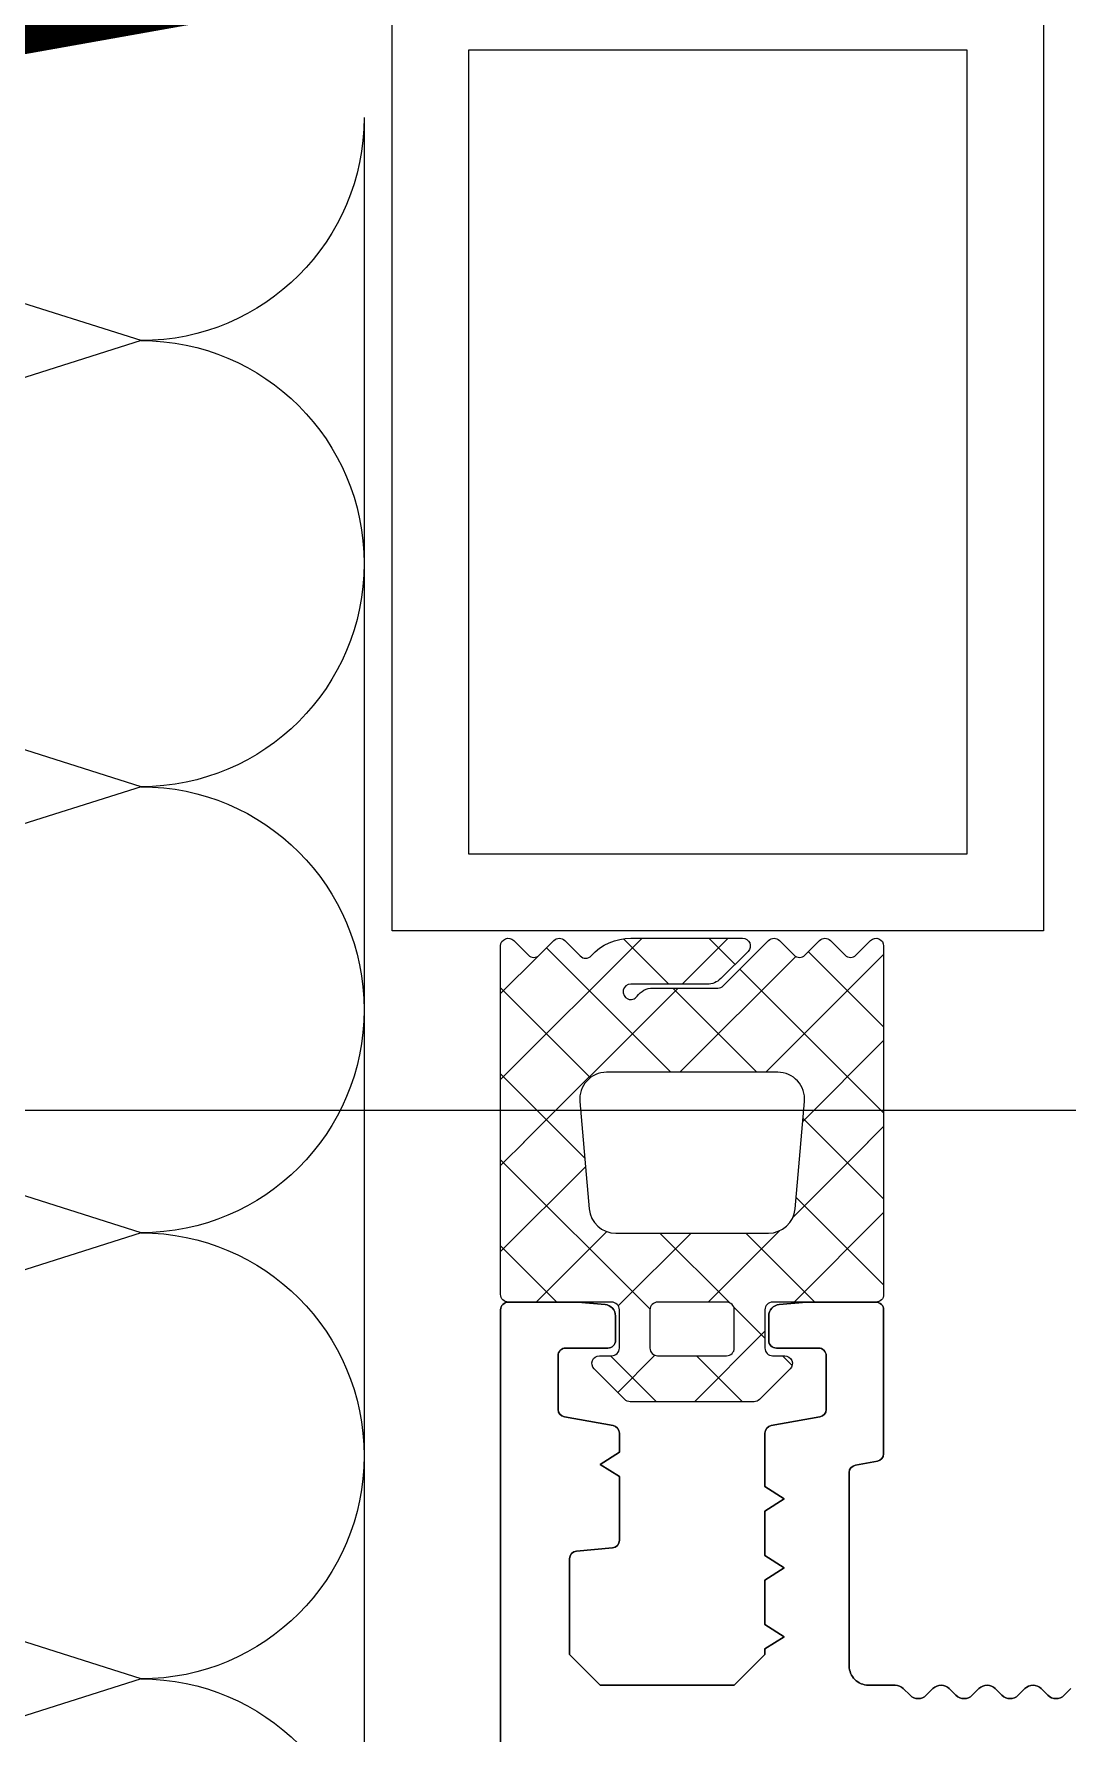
# Model space of a CAD drawing. Header units: inches. Extents: x 21 to 38546, y 13 to 15001.
# Drawn here: x 4698.659 to 4701.356, y 2595.958 to 2600.394 of the extents above; entities that cross this region are included whole.
import ezdxf

# ---------------------------------------------------------------- set-up
doc = ezdxf.new("R2010")
doc.units = ezdxf.units.IN
doc.header["$MEASUREMENT"] = 0
doc.set_wipeout_variables(frame=1)
doc.linetypes.add('HIDDEN', pattern=[9.525, 6.35, -3.175])
for name, color, linetype, lineweight in [('Z_MİM_-KM-GLAZ-1', 8, 'Continuous', 25), ('Z_MİM_-KM-PAINT', 8, 'Continuous', 25), ('Z_MİM_-KM-PATTERN-00', 8, 'Continuous', 25), ('Z_MİM_-KM-PAVEMENT', 8, 'Continuous', 25), ('Z_MİM_-KM-STRS', 8, 'Continuous', 25), ('Z_MİM_-KM-WALL-PLASTER', 8, 'Continuous', 25), ('Z_MİM_00', 8, 'Continuous', 25), ('Z_MİM_ALUMINIUM', 8, 'Continuous', 25), ('Z_MİM_fitiller_k', 8, 'Continuous', 25), ('Z_MİM_MYM Taşyünü', 8, 'Continuous', 25), ('Z_MİM_MYM_MEMBRAN_', 8, 'HIDDEN', 25), ('Z_MİM_MYM_taşyünü', 8, 'Continuous', 25)]:
    doc.layers.add(name, color=color, linetype=linetype, lineweight=lineweight)

# ---------------------------------------------------------------- blocks, each defined once
blk = doc.blocks.new('TRETUVAR')
at = {"layer": 'Z_MİM_-KM-PATTERN-00'}
h = blk.add_hatch(dxfattribs=at)
h.set_pattern_fill('AR-B816', color=256, scale=0.3, angle=90)
h.set_pattern_definition([(90, (21322.77, 490.03), (-60.96, 4e-15), []), (180, (21322.77, 490.03), (-60.96, -60.96), [60.96, -60.96])])
h.paths.add_polyline_path([(22632.7717, 2700.0323), (19252.7715, 2700.0323), (19252.7715, 2750.0322), (19097.7717, 2750.0323), (19097.7717, 2610.0323), (22542.7717, 2610.0323), (22542.7717, 2080.1297), (22697.7717, 2080.1297), (22697.7717, 1460.1297), (22542.7717, 1460.1297), (22542.7717, 980.0317), (21222.7713, 980.0317), (21222.7713, 590.0317), (20152.7722, 590.0317), (20152.7722, 980.0317), (19012.7715, 980.0317), (19012.7747, 1635.0312), (18722.7715, 1635.0312), (18722.7718, 2610.0323), (18807.7717, 2610.0323), (18807.7717, 2750.0323), (18632.7718, 2750.0323), (18632.7715, 1545.0312), (18922.7743, 1545.0312), (18922.7711, 890.0317), (19882.7722, 890.0317), (19882.7722, 665.0172), (20022.7506, 665.0334), (20022.7705, 490.0317), (21322.7713, 490.0317), (21322.7713, 890.0317), (22632.7717, 890.0317), (22632.7717, 1220.1297), (22797.7717, 1220.1297), (22797.7717, 2180.1297), (22632.7717, 2180.1297)])
h.paths.add_polyline_path([(19082.7717, 2750.0323), (18822.7717, 2750.0323), (18822.7717, 2610.0323), (19082.7717, 2610.0323)], flags=16)
at = {"layer": 'Z_MİM_-KM-PAVEMENT'}
blk.add_lwpolyline([(22542.7717, 1460.1297), (22542.7717, 980.0317), (21222.7713, 980.0317), (21222.7713, 590.0317), (20152.7722, 590.0317), (20152.7722, 980.0317), (19012.7715, 980.0317), (19012.7747, 1635.0312), (18722.7715, 1635.0312), (18722.7718, 2610.0323), (22542.7717, 2610.0323), (22542.7717, 2080.1297), (22697.7717, 2080.1297), (22697.7717, 1460.1297)], close=True, dxfattribs=at)
blk = doc.blocks.new('*U160')
at = {"layer": 'Z_MİM_MYM_taşyünü'}
for p, q in [((-140.748, 5.823), (-146.572, 24.177)), ((-140.748, 5.823), (-134.925, 24.177)), ((-129.101, 5.823), (-134.925, 24.177)), ((-129.101, 5.823), (-123.278, 24.177)), ((-117.454, 5.823), (-123.278, 24.177)), ((-117.454, 5.823), (-111.631, 24.177)), ((-105.807, 5.823), (-111.631, 24.177)), ((-105.807, 5.823), (-99.984, 24.177)), ((-146.572, 0), (-134.925, 0)), ((-134.925, 0), (-123.278, 0)), ((-123.278, 0), (-111.631, 0)), ((-111.631, 0), (-99.984, 0))]:
    blk.add_line(p, q, dxfattribs=at)
for centre, start, end in [((-146.572, 5.823), 270, 0), ((-134.925, 5.823), 180, 270), ((-134.925, 5.823), 270, 0), ((-123.278, 5.823), 180, 270), ((-123.278, 5.823), 270, 0), ((-111.631, 5.823), 180, 270), ((-111.631, 5.823), 270, 0), ((-99.984, 5.823), 180, 270)]:
    blk.add_arc(centre, 5.823, start, end, dxfattribs=at)
blk = doc.blocks.new('-KM-AL3 420_900')
for points in [[(3097.2231, 2313.2004), (3098.9231, 2313.2004), (3098.9231, 2310.7004), (3097.2231, 2310.7004)], [(3097.4231, 2313.0004), (3098.7231, 2313.0004), (3098.7231, 2310.9004), (3097.4231, 2310.9004)]]:
    blk.add_lwpolyline(points, close=True)
blk.add_wipeout([(3094.3862, 2310.1483), (3094.3862, 2269.7308), (3684.3862, 2269.7308), (3684.3862, 2310.1483)]).dxf.layer = 'Z_MİM_-KM-GLAZ-1'
at = {"layer": 'Z_MİM_fitiller_k'}
h = blk.add_hatch(dxfattribs=at)
h.set_pattern_fill('ANSI37', color=256, scale=0.05, angle=180)
h.set_pattern_definition([(225, (3198.83451, 2297.73077), (0.1122532, -0.1122532), []), (315, (3198.83451, 2297.73077), (0.1122532, 0.1122532), [])])
h.paths.add_polyline_path([(3097.5258, 2309.7308, -0.414214), (3097.5058, 2309.7508), (3097.5058, 2310.6608, -0.668179), (3097.54, 2310.6749), (3097.5783, 2310.6366, 0.414214), (3097.6065, 2310.6366), (3097.6448, 2310.6749, -0.414214), (3097.6731, 2310.6749), (3097.7135, 2310.6345, 0.427607), (3097.7424, 2310.6352, -0.210768), (3097.8458, 2310.6808), (3098.1375, 2310.6808, -0.668179), (3098.1517, 2310.6466), (3098.0805, 2310.5754, -0.198912), (3098.0451, 2310.5608), (3097.8458, 2310.5608, 1.650385), (3097.8622, 2310.5293, -0.245393), (3097.9033, 2310.5508), (3098.073, 2310.5508, 0.198912), (3098.0871, 2310.5566), (3098.2054, 2310.6749, -0.414214), (3098.2337, 2310.6749), (3098.272, 2310.6366, 0.414214), (3098.3003, 2310.6366), (3098.3385, 2310.6749, -0.414214), (3098.3668, 2310.6749), (3098.4051, 2310.6366, 0.414214), (3098.4334, 2310.6366), (3098.4717, 2310.6749, -0.668179), (3098.5058, 2310.6608), (3098.5058, 2309.7508, -0.414214), (3098.4858, 2309.7308), (3098.2158, 2309.7308, 0.414214), (3098.1958, 2309.7108), (3098.1958, 2309.6108, 0.414214), (3098.2158, 2309.5908), (3098.2475, 2309.5908, -0.668179), (3098.2617, 2309.5566), (3098.1817, 2309.4766, -0.198912), (3098.1675, 2309.4708), (3097.8441, 2309.4708, -0.198912), (3097.83, 2309.4766), (3097.75, 2309.5566, -0.668179), (3097.7641, 2309.5908), (3097.7958, 2309.5908, 0.414214), (3097.8158, 2309.6108), (3097.8158, 2309.7108, 0.414214), (3097.7958, 2309.7308)])
h.paths.add_polyline_path([(3097.8067, 2309.9108), (3098.2049, 2309.9108, 0.388879), (3098.2747, 2309.9747), (3098.2992, 2310.2547, 0.440011), (3098.2294, 2310.3308), (3097.7822, 2310.3308, 0.440011), (3097.7125, 2310.2547), (3097.737, 2309.9747, 0.388879)], flags=16)
h.paths.add_polyline_path([(3097.8958, 2309.7108, -0.414214), (3097.9158, 2309.7308), (3098.0958, 2309.7308, -0.414214), (3098.1158, 2309.7108), (3098.1158, 2309.6108, -0.414214), (3098.0958, 2309.5908), (3097.9158, 2309.5908, -0.414214), (3097.8958, 2309.6108)], flags=16)
h.paths.add_polyline_path([(3097.8514, 2313.4249), (3097.8131, 2313.3866, -0.414214), (3097.7848, 2313.3866), (3097.7465, 2313.4249, 0.414214), (3097.7183, 2313.4249), (3097.68, 2313.3866, -0.57735), (3097.6465, 2313.3956), (3097.6286, 2313.4623, 0.493145), (3097.482, 2313.523), (3097.2403, 2313.3834, -0.131652), (3097.2303, 2313.3808), (3097.1365, 2313.3808, -0.700208), (3097.1236, 2313.4161), (3097.4931, 2313.7261, -0.176327), (3097.5059, 2313.7308), (3097.9358, 2313.7308, 0.414214), (3097.9558, 2313.7508), (3097.9558, 2313.8508, 0.414214), (3097.9358, 2313.8708), (3097.9041, 2313.8708, -0.668179), (3097.89, 2313.9049), (3097.97, 2313.9849, -0.198912), (3097.9841, 2313.9908), (3098.3075, 2313.9908, -0.198912), (3098.3217, 2313.9849), (3098.4017, 2313.9049, -0.668179), (3098.3875, 2313.8708), (3098.3558, 2313.8708, 0.414214), (3098.3358, 2313.8508), (3098.3358, 2313.7508, 0.414214), (3098.3558, 2313.7308), (3098.6258, 2313.7308, -0.414214), (3098.6458, 2313.7108), (3098.6458, 2313.4008, -0.668179), (3098.6117, 2313.3866), (3098.5734, 2313.4249, 0.414214), (3098.5451, 2313.4249), (3098.5068, 2313.3866, -0.414214), (3098.4785, 2313.3866), (3098.4381, 2313.427, 0.427607), (3098.4092, 2313.4264, -0.210768), (3098.3058, 2313.3808), (3098.0141, 2313.3808, -0.668179), (3098, 2313.4149), (3098.0712, 2313.4861, -0.198912), (3098.1065, 2313.5008), (3098.3058, 2313.5008, 1.650385), (3098.2894, 2313.5322, -0.245393), (3098.2484, 2313.5108), (3098.0787, 2313.5108, 0.198912), (3098.0645, 2313.5049), (3097.9462, 2313.3866, -0.414214), (3097.918, 2313.3866), (3097.8797, 2313.4249, 0.414214)])
h.paths.add_polyline_path([(3098.0558, 2313.7308), (3098.2358, 2313.7308, 0.414214), (3098.2558, 2313.7508), (3098.2558, 2313.8508, 0.414214), (3098.2358, 2313.8708), (3098.0558, 2313.8708, 0.414214), (3098.0358, 2313.8508), (3098.0358, 2313.7508, 0.414214)], flags=16)
at = {"layer": 'Z_MİM_ALUMINIUM', "linetype": 'ByBlock'}
for points in [[(3098.9946, 2308.722), (3098.977, 2308.7044, -0.414214), (3098.9346, 2308.7044), (3098.917, 2308.722, 0.414214), (3098.8746, 2308.722), (3098.857, 2308.7044, -0.414214), (3098.8146, 2308.7044), (3098.797, 2308.722, 0.414214), (3098.7546, 2308.722), (3098.737, 2308.7044, -0.414214), (3098.6946, 2308.7044), (3098.677, 2308.722, 0.414214), (3098.6346, 2308.722), (3098.617, 2308.7044, -0.414214), (3098.5746, 2308.7044), (3098.557, 2308.722, 0.198912), (3098.5358, 2308.7308), (3098.4658, 2308.7308, -0.414214), (3098.4158, 2308.7808), (3098.4158, 2309.2856, -0.36397), (3098.4324, 2309.3053), (3098.4893, 2309.3154, 0.36397), (3098.5058, 2309.3351), (3098.5058, 2309.7108, 0.414214), (3098.4858, 2309.7308), (3098.3058, 2309.7308, 0.02182), (3098.3041, 2309.7307), (3098.2332, 2309.7245, 0.388879), (3098.2058, 2309.6946), (3098.2058, 2309.6308, 0.414214), (3098.2258, 2309.6108), (3098.3358, 2309.6108, -0.414214), (3098.3558, 2309.5908), (3098.3558, 2309.4508, -0.36397), (3098.3393, 2309.4311), (3098.2124, 2309.4087, 0.36397), (3098.1958, 2309.389), (3098.1958, 2309.249), (3098.2458, 2309.2171), (3098.1958, 2309.1853), (3098.1958, 2309.069), (3098.2458, 2309.0371), (3098.1958, 2309.0053), (3098.1958, 2308.889), (3098.2458, 2308.8571), (3098.1958, 2308.8253), (3098.1958, 2308.8108), (3098.1158, 2308.7308), (3097.7658, 2308.7308), (3097.6858, 2308.8108), (3097.6858, 2309.061, -0.388879), (3097.7041, 2309.0809), (3097.7976, 2309.0891, 0.388879), (3097.8158, 2309.109), (3097.8158, 2309.2753), (3097.7658, 2309.3071), (3097.8158, 2309.339), (3097.8158, 2309.389, 0.36397), (3097.7993, 2309.4087), (3097.6724, 2309.4311, -0.36397), (3097.6558, 2309.4508), (3097.6558, 2309.5908, -0.414214), (3097.6758, 2309.6108), (3097.7858, 2309.6108, 0.414214), (3097.8058, 2309.6308), (3097.8058, 2309.6946, 0.388879), (3097.7784, 2309.7245), (3097.7076, 2309.7307, 0.02182), (3097.7058, 2309.7308), (3097.5258, 2309.7308, 0.414214), (3097.5058, 2309.7108), (3097.5058, 2297.8508, 0.414214)], [(3097.5058, 2297.8508), (3097.5058, 2309.7108, -0.414214), (3097.5258, 2309.7308), (3097.7058, 2309.7308, -0.02182), (3097.7076, 2309.7307), (3097.7784, 2309.7245, -0.388879), (3097.8058, 2309.6946), (3097.8058, 2309.6308, -0.414214), (3097.7858, 2309.6108), (3097.6758, 2309.6108, 0.414214), (3097.6558, 2309.5908), (3097.6558, 2309.4508, 0.36397), (3097.6724, 2309.4311), (3097.7993, 2309.4087, -0.36397), (3097.8158, 2309.389), (3097.8158, 2309.339), (3097.7658, 2309.3071), (3097.8158, 2309.2753), (3097.8158, 2309.109, -0.388879), (3097.7976, 2309.0891), (3097.7041, 2309.0809, 0.388879), (3097.6858, 2309.061), (3097.6858, 2308.8108), (3097.7658, 2308.7308), (3098.1158, 2308.7308), (3098.1958, 2308.8108), (3098.1958, 2308.8253), (3098.2458, 2308.8571), (3098.1958, 2308.889), (3098.1958, 2309.0053), (3098.2458, 2309.0371), (3098.1958, 2309.069), (3098.1958, 2309.1853), (3098.2458, 2309.2171), (3098.1958, 2309.249), (3098.1958, 2309.389, -0.36397), (3098.2124, 2309.4087), (3098.3393, 2309.4311, 0.36397), (3098.3558, 2309.4508), (3098.3558, 2309.5908, 0.414214), (3098.3358, 2309.6108), (3098.2258, 2309.6108, -0.414214), (3098.2058, 2309.6308), (3098.2058, 2309.6946, -0.388879), (3098.2332, 2309.7245), (3098.3041, 2309.7307, -0.02182), (3098.3058, 2309.7308), (3098.4858, 2309.7308, -0.414214), (3098.5058, 2309.7108), (3098.5058, 2309.3351, -0.36397), (3098.4893, 2309.3154), (3098.4324, 2309.3053, 0.36397), (3098.4158, 2309.2856), (3098.4158, 2308.7808, 0.414214), (3098.4658, 2308.7308), (3098.5358, 2308.7308, -0.198912), (3098.557, 2308.722), (3098.5746, 2308.7044, 0.414214), (3098.617, 2308.7044), (3098.6346, 2308.722, -0.414214), (3098.677, 2308.722), (3098.6946, 2308.7044, 0.414214), (3098.737, 2308.7044), (3098.7546, 2308.722, -0.414214), (3098.797, 2308.722), (3098.8146, 2308.7044, 0.414214), (3098.857, 2308.7044), (3098.8746, 2308.722, -0.414214), (3098.917, 2308.722), (3098.9346, 2308.7044, 0.414214), (3098.977, 2308.7044), (3098.9946, 2308.722, -0.198912)]]:
    blk.add_lwpolyline(points, format="xyb", dxfattribs=at)
at = {"layer": 'Z_MİM_fitiller_k', "linetype": 'Continuous', "flags": 128}
for points in [[(3098.5058, 2310.6608), (3098.5058, 2309.7508, -0.414214), (3098.4858, 2309.7308), (3098.2158, 2309.7308, 0.414214), (3098.1958, 2309.7108), (3098.1958, 2309.6108, 0.414214), (3098.2158, 2309.5908), (3098.2475, 2309.5908, -0.668179), (3098.2617, 2309.5566), (3098.1817, 2309.4766, -0.198912), (3098.1675, 2309.4708), (3097.8441, 2309.4708, -0.198912), (3097.83, 2309.4766), (3097.75, 2309.5566, -0.668179), (3097.7641, 2309.5908), (3097.7958, 2309.5908, 0.414214), (3097.8158, 2309.6108), (3097.8158, 2309.7108, 0.414214), (3097.7958, 2309.7308), (3097.5258, 2309.7308, -0.414214), (3097.5058, 2309.7508), (3097.5058, 2310.6608, -0.668179), (3097.54, 2310.6749), (3097.5783, 2310.6366, 0.414214), (3097.6065, 2310.6366), (3097.6448, 2310.6749, -0.414214), (3097.6731, 2310.6749), (3097.7135, 2310.6345, 0.427607), (3097.7424, 2310.6352, -0.210768), (3097.8458, 2310.6808), (3098.1375, 2310.6808, -0.668179), (3098.1517, 2310.6466), (3098.0805, 2310.5754, -0.198912), (3098.0451, 2310.5608), (3097.8458, 2310.5608, 1.650385), (3097.8622, 2310.5293, -0.245393), (3097.9033, 2310.5508), (3098.073, 2310.5508, 0.198912), (3098.0871, 2310.5566), (3098.2054, 2310.6749, -0.414214), (3098.2337, 2310.6749), (3098.272, 2310.6366, 0.414214), (3098.3003, 2310.6366), (3098.3385, 2310.6749, -0.414214), (3098.3668, 2310.6749), (3098.4051, 2310.6366, 0.414214), (3098.4334, 2310.6366), (3098.4717, 2310.6749, -0.668179)], [(3097.7125, 2310.2547), (3097.737, 2309.9747, 0.388879), (3097.8067, 2309.9108), (3098.2049, 2309.9108, 0.388879), (3098.2747, 2309.9747), (3098.2992, 2310.2547, 0.440011), (3098.2294, 2310.3308), (3097.7822, 2310.3308, 0.440011)], [(3097.8958, 2309.6108, 0.414214), (3097.9158, 2309.5908), (3098.0958, 2309.5908, 0.414214), (3098.1158, 2309.6108), (3098.1158, 2309.7108, 0.414214), (3098.0958, 2309.7308), (3097.9158, 2309.7308, 0.414214), (3097.8958, 2309.7108)]]:
    blk.add_lwpolyline(points, format="xyb", close=True, dxfattribs=at)
at = {"layer": 'Z_MİM_MYM_MEMBRAN_', "ltscale": 20, "const_width": 0.08}
blk.add_lwpolyline([(3098.9231, 2313.2004), (3097.2231, 2313.2004), (3094.1496, 2312.6529), (3094.1496, 2312.6529), (3094.2958, 2294.7454), (3093.2104, 2294.7308), (3092.7104, 2294.7308)], dxfattribs=at)
at = {"layer": 'Z_MİM_MYM Taşyünü', "xscale": -0.1000000000000003, "yscale": 0.1000000000000003, "zscale": 0.1, "rotation": 90}
blk.add_blockref('*U160', (3097.1496, 2298.1663), dxfattribs=at)

msp = doc.modelspace()

# ---------------------------------------------------------------- linework, layer by layer
at = {"layer": 'Z_MİM_-KM-PAINT'}
msp.add_lwpolyline([(4657.2571, 1293.0577), (4657.2571, 966.5831), (3316.2576, 966.5831), (3316.2576, 1621.5832), (3026.2581, 1621.5834), (3026.2581, 2597.5843), (6847.2581, 2597.5843), (6847.2581, 966.5831), (5326.257, 966.5831), (5326.257, 1293.0577)], dxfattribs=at)
at = {"layer": 'Z_MİM_-KM-WALL-PLASTER'}
msp.add_lwpolyline([(4656.7571, 1293.0577), (4656.7571, 967.0831), (3316.7576, 967.0831), (3316.7576, 1622.0832), (3026.7581, 1622.0834), (3026.7581, 2597.0843), (6846.7581, 2597.0843), (6846.7581, 967.0831), (5326.757, 967.0831), (5326.757, 1293.0577)], dxfattribs=at)

# ---------------------------------------------------------------- block references
at = {"layer": 'Z_MİM_-KM-STRS'}
msp.add_blockref('TRETUVAR', (-15696.014, -12.9486), dxfattribs=at)

# ---------------------------------------------------------------- next in the draw order: block references
at = {"layer": 'Z_MİM_00'}
msp.add_blockref('-KM-AL3 420_900', (1602.3711, 287.3523), dxfattribs=at)

doc.saveas('drawing.dxf')
